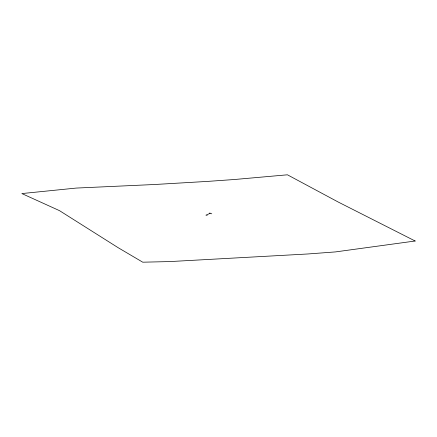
<?xml version="1.0" encoding="UTF-8"?>
<svg xmlns="http://www.w3.org/2000/svg" width="437" height="437" viewBox="0 0 437 437"><rect width="100%" height="100%" fill="white"/><g stroke="black" fill="none" stroke-linecap="round" stroke-linejoin="round"><path stroke-width="0.66" d="M207.198 215.375L205.925 215.157L209.864 213.458L209.902 212.857M209.864 213.458L211.776 213.786M415.15 241.006L335.458 251.914L307.828 253.973L169.862 261.577L142.757 262.195L118.165 247.703L59.487 210.645L21.85 193.569L76.196 188.074L154.6 184.507L207.712 181.393L234.374 179.514L287.442 174.805L338.314 202.085L415.15 241.006"/></g></svg>
